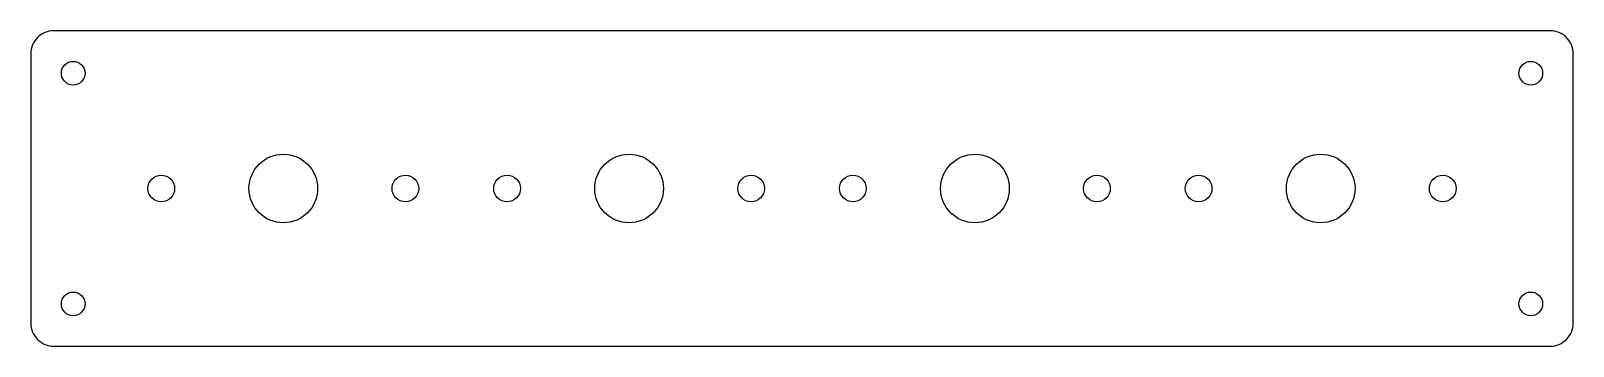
# Model space of a CAD drawing. Header units: millimetres. Extents: x -101 to 101, y -21 to 21.
import ezdxf

# ---------------------------------------------------------------- set-up
doc = ezdxf.new("R2010")
doc.units = ezdxf.units.MM

msp = doc.modelspace()

# ---------------------------------------------------------------- linework, layer by layer
msp.add_lwpolyline([(98.1, 20.68), (-98.1, 20.68, 0.414214), (-101.1, 17.68), (-101.1, -17.67, 0.414214), (-98.1, -20.67), (98.1, -20.67, 0.414214), (101.1, -17.67), (101.1, 17.68, 0.414214)], format="xyb", close=True)
for centre, radius in [((-95.55, 15.12), 1.55), ((95.55, 15.12), 1.55), ((-68, 0), 4.5), ((-22.67, 0), 4.5), ((22.67, 0), 4.5), ((68, 0), 4.5), ((-84, 0), 1.75), ((-52, 0), 1.75), ((-38.67, 0), 1.75), ((-6.67, 0), 1.75), ((6.67, 0), 1.75), ((38.67, 0), 1.75), ((52, 0), 1.75), ((84, 0), 1.75), ((-95.55, -15.13), 1.55), ((95.55, -15.13), 1.55)]:
    msp.add_circle(centre, radius)

doc.saveas('drawing.dxf')
